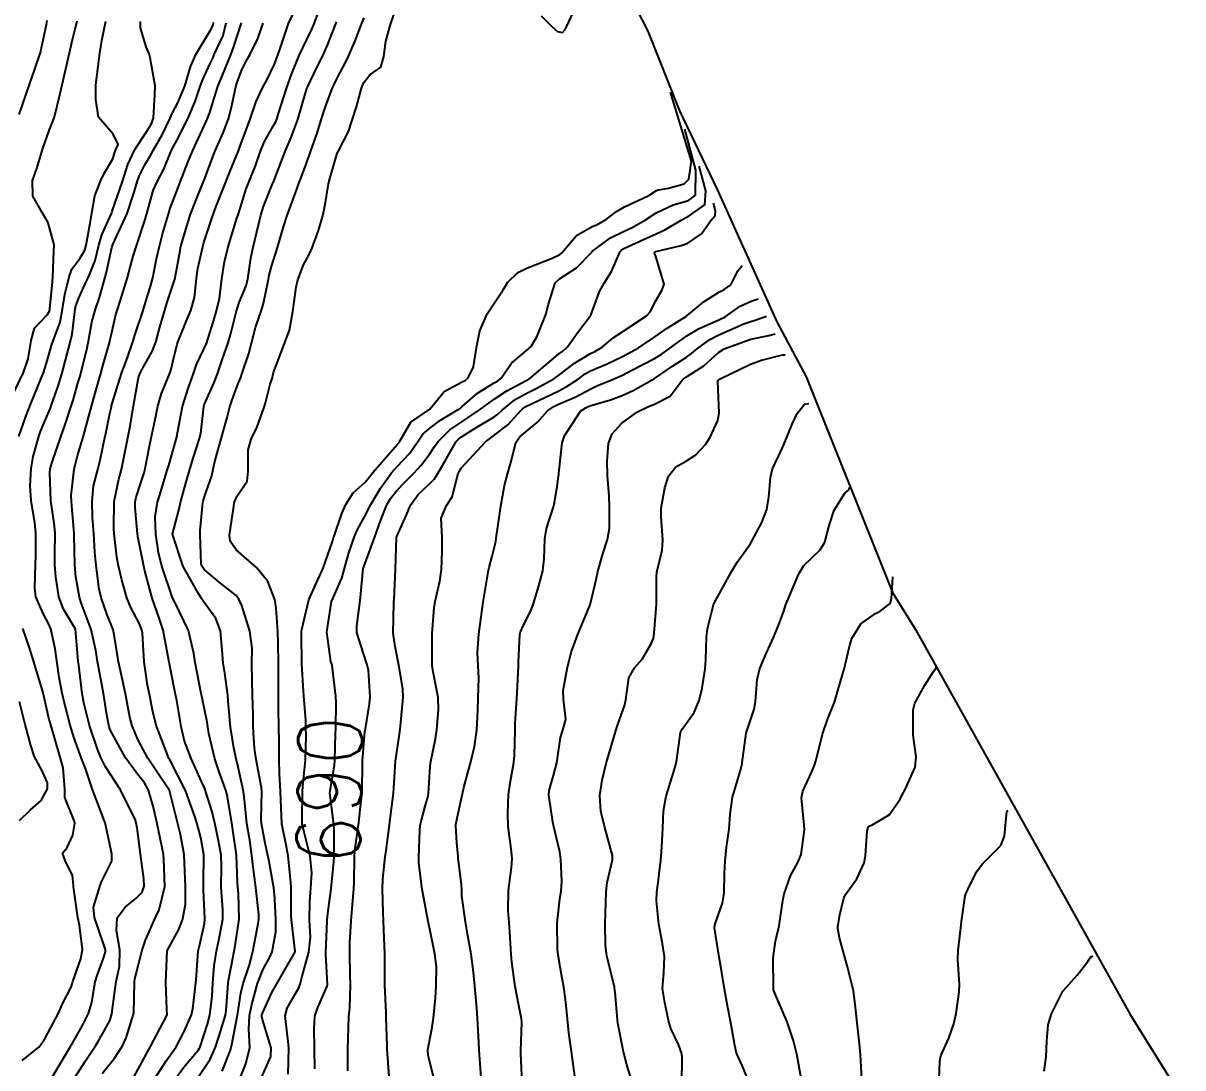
# Model space of a CAD drawing. Header units: metres. Extents: x 292545 to 299085, y 7450245 to 7463078.
# Drawn here: x 296544.6 to 296617.1, y 7454779.6 to 7454844.9 of the extents above; entities that cross this region are included whole.
import ezdxf
from ezdxf.enums import TextEntityAlignment as Align

# ---------------------------------------------------------------- set-up
doc = ezdxf.new("R2010")
doc.units = ezdxf.units.M
for name, color, linetype in [('Area', 45, 'Continuous'), ('Cotas', 45, 'Continuous'), ('Curvas de Nivel 1m', 11, 'Continuous'), ('Curvas de Nivel 5m', 15, 'Continuous')]:
    doc.layers.add(name, color=color, linetype=linetype)
doc.styles.add('Style-STANDARD', font='STANDARD.shx')

msp = doc.modelspace()

# ---------------------------------------------------------------- linework, layer by layer
at = {"layer": 'Area'}
msp.add_polyline3d([(296579.989, 7454851.575, 688.009), (296583.689, 7454844.406, 688.139), (296585.657, 7454839.422, 688.249), (296588.02, 7454834.519, 690.219), (296591.745, 7454826.245, 696.919), (296593.587, 7454822.817, 697.509), (296598.973, 7454809.339, 706.219), (296600.41, 7454807.028, 708.799), (296613.844, 7454782.974, 708.139), (296617.124, 7454777.693, 705.589)], dxfattribs=at)
at = {"layer": 'Curvas de Nivel 1m', "flags": 128}
for points, elevation in [([(296559.565, 7454779.072), (296560.13, 7454780.349), (296560.137, 7454780.895), (296559.611, 7454782.661), (296559.559, 7454782.848), (296559.558, 7454782.901), (296559.569, 7454782.945), (296559.616, 7454783.095), (296560.189, 7454784.34), (296560.492, 7454784.892), (296560.922, 7454785.616), (296561.634, 7454786.88), (296561.635, 7454786.909), (296561.416, 7454788.883), (296561.401, 7454789.169), (296561.399, 7454790.883), (296561.38, 7454791.22), (296561.215, 7454792.885), (296561.082, 7454793.548), (296560.804, 7454794.89), (296560.761, 7454795.902), (296560.736, 7454796.89), (296560.655, 7454798.031), (296560.644, 7454798.892), (296560.643, 7454800.069), (296560.622, 7454800.892), (296560.605, 7454802.133), (296560.599, 7454802.893), (296560.6, 7454804.159), (296560.592, 7454804.893), (296560.585, 7454806.2), (296560.565, 7454806.893), (296560.456, 7454808.356), (296560.378, 7454808.895), (296559.94, 7454810.021), (296559.221, 7454810.907), (296557.964, 7454812.004), (296557.582, 7454812.539), (296557.532, 7454812.927), (296557.807, 7454814.739), (296557.84, 7454814.922), (296557.873, 7454815.043), (296557.999, 7454815.332), (296558.642, 7454816.285), (296558.699, 7454816.913), (296558.707, 7454818.242), (296558.898, 7454818.911), (296559.267, 7454819.692), (296559.707, 7454820.904), (296559.783, 7454821.187), (296560.085, 7454822.354), (296560.221, 7454822.769), (296560.245, 7454822.898), (296560.279, 7454823.081), (296560.973, 7454824.887), (296561.281, 7454825.727), (296561.488, 7454826.88), (296561.696, 7454828.415), (296561.81, 7454828.875), (296562.172, 7454829.812), (296562.547, 7454830.499), (296562.71, 7454830.865), (296563.106, 7454831.955), (296563.363, 7454832.858), (296563.512, 7454833.565), (296563.728, 7454834.855), (296563.822, 7454835.269), (296564.251, 7454836.707), (296564.288, 7454836.814), (296564.316, 7454836.849), (296564.98, 7454838.135), (296565.214, 7454838.841), (296565.466, 7454839.664), (296565.796, 7454840.835), (296565.938, 7454841.204), (296566.316, 7454841.67), (296566.995, 7454842.148), (296567.191, 7454842.817), (296567.304, 7454843.777), (296567.61, 7454844.811), (296568.221, 7454846.652)], 688), ([(296554.144, 7454778.964), (296554.759, 7454779.781), (296555.591, 7454780.769), (296555.668, 7454780.874), (296555.699, 7454780.949), (296556.172, 7454782.38), (296556.305, 7454782.943), (296556.445, 7454784.128), (296556.497, 7454784.941), (296556.581, 7454786.013), (296556.718, 7454786.939), (296556.887, 7454787.722), (296557.114, 7454788.936), (296557.124, 7454789.503), (296557.022, 7454790.937), (296557.037, 7454792.242), (296557.021, 7454792.931), (296556.861, 7454793.818), (296556.613, 7454794.937), (296556.455, 7454795.625), (296556.045, 7454796.946), (296555.972, 7454797.134), (296555.789, 7454797.536), (296555.145, 7454798.957), (296554.733, 7454800.047), (296554.508, 7454800.963), (296554.236, 7454802.579), (296554.166, 7454802.967), (296553.868, 7454804.443), (296553.779, 7454804.878), (296553.767, 7454804.972), (296553.751, 7454805.095), (296553.4, 7454806.975), (296553.147, 7454807.741), (296552.695, 7454808.982), (296552.239, 7454810.697), (296552.175, 7454810.988), (296551.964, 7454812.103), (296551.818, 7454812.839), (296551.797, 7454812.993), (296551.639, 7454814.645), (296551.642, 7454814.995), (296551.702, 7454815.29), (296552.012, 7454816.247), (296552.195, 7454816.814), (296552.239, 7454816.988), (296552.543, 7454818.48), (296552.652, 7454818.984), (296552.899, 7454820.143), (296553.065, 7454820.98), (296553.281, 7454821.772), (296553.782, 7454822.973), (296553.869, 7454823.198), (296554.105, 7454824.173), (296554.257, 7454824.823), (296554.304, 7454824.968), (296554.829, 7454826.266), (296555.126, 7454826.96), (296555.352, 7454827.757), (296555.481, 7454828.957), (296555.56, 7454829.565), (296555.876, 7454830.953), (296555.94, 7454831.199), (296556.199, 7454832.015), (296556.508, 7454832.946), (296556.677, 7454833.403), (296557.281, 7454834.934), (296557.553, 7454835.617), (296558.091, 7454836.922), (296558.142, 7454837.043), (296558.268, 7454837.409), (296558.684, 7454838.508), (296558.836, 7454838.914), (296559.206, 7454839.999), (296559.622, 7454840.907), (296559.866, 7454841.348), (296560.324, 7454842.292), (296560.493, 7454842.735), (296560.56, 7454842.897), (296560.692, 7454843.25), (296561.222, 7454844.887), (296562.003, 7454846.509)], 684), ([(296577.025, 7454845.365), (296577.685, 7454844.69), (296578.041, 7454844.375), (296578.349, 7454844.318), (296578.518, 7454844.511), (296578.596, 7454844.678), (296579.16, 7454845.877)], 688), ([(296558.165, 7454778.921), (296558.562, 7454779.894), (296558.8, 7454780.912), (296558.747, 7454782.055), (296558.797, 7454782.912), (296558.927, 7454783.607), (296559.282, 7454784.905), (296559.652, 7454785.814), (296560.038, 7454786.517), (296560.208, 7454786.895), (296560.437, 7454788.131), (296560.435, 7454788.892), (296560.378, 7454790.218), (296560.318, 7454790.894), (296559.991, 7454792.636), (296559.937, 7454792.898), (296559.746, 7454793.774), (296559.531, 7454794.902), (296559.512, 7454795.156), (296559.567, 7454796.902), (296559.548, 7454797.14), (296559.21, 7454798.906), (296559.106, 7454799.614), (296559.025, 7454800.908), (296559.009, 7454801.74), (296558.98, 7454802.909), (296558.947, 7454803.824), (296558.941, 7454804.909), (296558.946, 7454805.85), (296558.81, 7454806.911), (296558.317, 7454808.518), (296558.131, 7454808.918), (296557.927, 7454809.16), (296556.886, 7454809.989), (296555.95, 7454810.779), (296555.826, 7454810.951), (296555.774, 7454811.132), (296555.702, 7454812.953), (296555.713, 7454813.215), (296555.875, 7454814.951), (296555.894, 7454815.051), (296556, 7454815.402), (296556.405, 7454816.556), (296556.499, 7454816.943), (296556.617, 7454817.529), (296557.021, 7454818.935), (296557.4, 7454820.274), (296557.564, 7454820.927), (296557.683, 7454821.311), (296558.085, 7454822.387), (296558.237, 7454822.772), (296558.296, 7454822.918), (296558.757, 7454824.263), (296558.914, 7454824.912), (296559.158, 7454825.88), (296559.521, 7454826.906), (296559.67, 7454827.383), (296559.967, 7454828.902), (296559.999, 7454829.067), (296560.171, 7454829.705), (296560.538, 7454830.895), (296560.923, 7454832.168), (296561.153, 7454832.886), (296561.656, 7454834.307), (296561.872, 7454834.875), (296562.243, 7454835.872), (296562.51, 7454836.608), (296562.601, 7454836.867), (296563.039, 7454838.095), (296563.272, 7454838.86), (296563.519, 7454839.63), (296563.981, 7454840.853), (296564.081, 7454841.078), (296564.313, 7454841.552), (296564.765, 7454842.407), (296564.982, 7454842.844), (296565.392, 7454843.79), (296565.781, 7454844.836), (296565.952, 7454845.239)], 687), ([(296544.081, 7454821.876), (296544.671, 7454823.081), (296544.951, 7454823.927), (296545.148, 7454825.074), (296545.355, 7454825.841), (296546.137, 7454826.671), (296546.285, 7454826.915), (296546.315, 7454827.058), (296546.466, 7454828.75), (296546.488, 7454829.057), (296546.567, 7454830.668), (296546.584, 7454831.056), (296546.203, 7454832.429), (296545.824, 7454833.066), (296545.236, 7454834.088), (296545.216, 7454835.075), (296545.487, 7454835.829), (296545.876, 7454837.066), (296546.274, 7454838.186), (296546.525, 7454838.813), (296546.591, 7454839.057), (296546.931, 7454840.42), (296547.08, 7454841.052), (296547.316, 7454842.052), (296547.548, 7454843.048), (296547.686, 7454843.7), (296548.019, 7454845.043)], 677), ([(296544.37, 7454819.087), (296544.809, 7454820.336), (296545.098, 7454821.075), (296545.797, 7454822.772), (296545.908, 7454823.063), (296546.099, 7454823.655), (296546.411, 7454824.756), (296546.514, 7454825.056), (296546.95, 7454826.233), (296547.101, 7454827.05), (296547.242, 7454827.959), (296547.509, 7454829.047), (296547.681, 7454829.531), (296548.174, 7454830.193), (296548.492, 7454830.724), (296548.579, 7454831.036), (296548.838, 7454832.399), (296548.943, 7454833.033), (296549.131, 7454834.124), (296549.476, 7454835.028), (296549.715, 7454835.551), (296550.254, 7454836.428), (296550.382, 7454836.897), (296550.431, 7454837.017), (296550.581, 7454837.33), (296550.272, 7454837.96), (296549.354, 7454839.029), (296549.184, 7454840.142), (296549.192, 7454841.031), (296549.305, 7454842.043), (296549.432, 7454843.029), (296549.556, 7454843.813), (296549.806, 7454845.025)], 678), ([(296544.391, 7454839.196), (296545.03, 7454841.079), (296545.368, 7454842.023), (296545.717, 7454843.069), (296546.096, 7454844.81), (296546.15, 7454845.063)], 676), ([(296546.445, 7454779.057), (296547.592, 7454780.97), (296547.621, 7454781.011), (296547.639, 7454781.04), (296548.356, 7454782.282), (296548.721, 7454783.029), (296548.924, 7454783.726), (296549.15, 7454785.025), (296549.258, 7454785.412), (296549.658, 7454786.502), (296549.784, 7454786.896), (296549.783, 7454787.019), (296549.667, 7454787.383), (296549.093, 7454789.026), (296549.041, 7454789.678), (296549.457, 7454791.023), (296549.523, 7454791.214), (296549.719, 7454791.629), (296550.184, 7454792.56), (296550.182, 7454793.016), (296549.762, 7454794.94), (296549.743, 7454795.02), (296549.731, 7454795.053), (296548.981, 7454797.028), (296548.553, 7454798.274), (296548.273, 7454799.035), (296547.821, 7454800.243), (296547.576, 7454801.044), (296547.227, 7454802.429), (296547.089, 7454803.051), (296546.891, 7454804.031), (296546.745, 7454805.057), (296546.645, 7454805.813), (296546.367, 7454807.063), (296546.234, 7454807.393), (296545.912, 7454807.986), (296545.437, 7454809.075), (296545.377, 7454809.63), (296545.411, 7454811.075), (296545.426, 7454811.608), (296545.438, 7454813.075), (296545.362, 7454813.693), (296545.136, 7454815.079), (296545.083, 7454816.003), (296545.135, 7454817.079), (296545.268, 7454817.84), (296545.616, 7454819.074), (296545.729, 7454819.392), (296546.06, 7454820.18), (296546.324, 7454820.802), (296546.42, 7454821.057), (296546.851, 7454822.286), (296547.089, 7454823.05), (296547.298, 7454823.851), (296547.61, 7454825.045), (296547.699, 7454825.464), (296547.896, 7454827.042), (296547.934, 7454827.253), (296548.15, 7454827.789), (296548.546, 7454828.649), (296548.716, 7454829.034), (296549.133, 7454830.071), (296549.381, 7454831.028), (296549.551, 7454831.668), (296550.154, 7454833.021), (296550.174, 7454833.06), (296550.214, 7454833.155), (296550.857, 7454835.011), (296551.185, 7454836.07), (296551.62, 7454837), (296552.273, 7454837.996), (296552.664, 7454838.602), (296552.778, 7454838.985), (296552.861, 7454840.42), (296552.886, 7454840.984), (296552.585, 7454842.732), (296552.52, 7454842.988), (296552.337, 7454843.417), (296551.969, 7454844.616), (296551.979, 7454844.996)], 679), ([(296549.576, 7454779.281), (296550.355, 7454780.242), (296550.852, 7454781.007), (296551.083, 7454781.521), (296551.542, 7454783.001), (296551.549, 7454783.065), (296551.598, 7454785), (296551.603, 7454785.041), (296551.646, 7454785.284), (296552.083, 7454786.994), (296552.29, 7454787.612), (296552.893, 7454788.982), (296553.15, 7454789.519), (296553.504, 7454790.973), (296553.442, 7454792.686), (296553.403, 7454792.975), (296553.339, 7454793.376), (296553.001, 7454794.981), (296552.769, 7454795.981), (296552.471, 7454796.99), (296552.234, 7454797.44), (296551.793, 7454797.987), (296551.034, 7454799.008), (296550.084, 7454800.762), (296549.992, 7454801.018), (296549.841, 7454801.818), (296549.67, 7454803.022), (296549.627, 7454803.251), (296549.294, 7454805.026), (296549.193, 7454805.717), (296548.902, 7454807.03), (296548.267, 7454808.689), (296548.154, 7454809.038), (296547.942, 7454810.31), (296547.875, 7454811.041), (296547.83, 7454812.9), (296547.823, 7454813.042), (296547.69, 7454814.745), (296547.659, 7454815.045), (296547.652, 7454815.391), (296547.831, 7454817.043), (296548.031, 7454817.878), (296548.309, 7454818.768), (296548.388, 7454819.037), (296548.752, 7454820.344), (296548.932, 7454821.031), (296549.179, 7454821.932), (296549.498, 7454823.026), (296549.626, 7454823.496), (296550.055, 7454825.021), (296550.069, 7454825.065), (296550.117, 7454825.309), (296550.443, 7454826.711), (296550.536, 7454827.014), (296550.734, 7454827.597), (296551.156, 7454829.005), (296551.512, 7454830.336), (296551.718, 7454830.997), (296552.205, 7454832.442), (296552.336, 7454832.863), (296552.375, 7454832.988), (296552.773, 7454834.439), (296553.012, 7454834.982), (296553.438, 7454835.786), (296553.92, 7454836.973), (296554.034, 7454837.204), (296554.269, 7454837.619), (296554.962, 7454838.96), (296555.409, 7454840.068), (296555.714, 7454840.949), (296555.873, 7454841.383), (296556.324, 7454842.372), (296556.507, 7454842.762), (296556.59, 7454842.937), (296557.142, 7454844.135), (296557.338, 7454844.93)], 681), ([(296551.574, 7454779.094), (296552.598, 7454780.985), (296553.612, 7454782.904), (296553.634, 7454782.949), (296553.639, 7454782.97), (296553.618, 7454783.302), (296553.552, 7454784.971), (296553.642, 7454786.949), (296553.649, 7454786.97), (296553.663, 7454787.003), (296554.364, 7454788.275), (296554.629, 7454788.961), (296554.791, 7454789.864), (296554.781, 7454790.959), (296554.737, 7454791.946), (296554.695, 7454792.96), (296554.486, 7454794.229), (296554.296, 7454794.965), (296553.783, 7454796.97), (296552.982, 7454798.169), (296552.435, 7454798.991), (296551.82, 7454800.111), (296551.447, 7454801.004), (296551.303, 7454801.541), (296551.028, 7454803.008), (296550.799, 7454804.075), (296550.61, 7454805.013), (296550.344, 7454806.567), (296550.263, 7454807.015), (296550.168, 7454807.278), (296549.911, 7454807.875), (296549.527, 7454809.024), (296549.402, 7454809.554), (296549.195, 7454811.028), (296549.126, 7454811.863), (296549.052, 7454813.029), (296548.982, 7454814.031), (296548.953, 7454815.03), (296549.043, 7454815.994), (296549.306, 7454817.027), (296549.46, 7454817.594), (296549.754, 7454819.023), (296549.805, 7454819.264), (296550.065, 7454820.518), (296550.155, 7454820.936), (296550.17, 7454821.019), (296550.199, 7454821.143), (296550.784, 7454823.01), (296551.18, 7454824.08), (296551.498, 7454824.999), (296551.642, 7454825.475), (296552.142, 7454826.946), (296552.152, 7454826.98), (296552.619, 7454828.524), (296552.741, 7454828.984), (296552.983, 7454830.174), (296553.156, 7454830.98), (296553.378, 7454831.795), (296553.72, 7454832.975), (296553.84, 7454833.35), (296554.227, 7454834.373), (296554.396, 7454834.804), (296554.458, 7454834.968), (296554.954, 7454836.261), (296555.239, 7454836.955), (296556.088, 7454838.75), (296556.17, 7454838.942), (296556.286, 7454839.248), (296556.68, 7454840.556), (296556.813, 7454840.935), (296557.242, 7454842.008), (296557.612, 7454842.927), (296557.81, 7454843.453), (296558.288, 7454844.921)], 682), ([(296552.869, 7454778.981), (296553.584, 7454780.089), (296553.963, 7454780.593), (296554.215, 7454780.964), (296554.689, 7454781.872), (296555.155, 7454782.955), (296555.246, 7454783.326), (296555.441, 7454784.952), (296555.458, 7454785.139), (296555.583, 7454786.951), (296555.597, 7454787.017), (296555.666, 7454787.256), (296555.975, 7454788.652), (296556.005, 7454788.947), (296555.914, 7454790.744), (296555.904, 7454790.948), (296555.906, 7454791.138), (296555.928, 7454792.947), (296555.749, 7454794.041), (296555.494, 7454794.953), (296555.378, 7454795.343), (296554.779, 7454796.96), (296553.802, 7454798.891), (296553.77, 7454798.938), (296553.751, 7454798.971), (296553.695, 7454799.081), (296552.973, 7454800.983), (296552.745, 7454801.889), (296552.538, 7454802.99), (296552.422, 7454803.555), (296552.209, 7454804.995), (296552.102, 7454806.786), (296552.062, 7454806.988), (296551.907, 7454807.371), (296551.356, 7454808.437), (296551.126, 7454809.002), (296550.815, 7454810.131), (296550.6, 7454811.01), (296550.497, 7454811.551), (296550.336, 7454813.015), (296550.308, 7454813.347), (296550.338, 7454815.015), (296550.615, 7454816.409), (296550.781, 7454817.009), (296550.979, 7454817.952), (296551.182, 7454819.003), (296551.324, 7454819.73), (296551.548, 7454820.998), (296551.859, 7454822.762), (296551.925, 7454822.993), (296552.096, 7454823.333), (296552.708, 7454824.383), (296552.929, 7454824.982), (296553.19, 7454825.917), (296553.502, 7454826.976), (296553.652, 7454827.47), (296554.136, 7454828.97), (296554.139, 7454828.995), (296554.164, 7454829.121), (296554.445, 7454830.702), (296554.506, 7454830.967), (296554.889, 7454832.277), (296555.107, 7454832.961), (296555.409, 7454833.77), (296555.898, 7454834.953), (296555.994, 7454835.195), (296556.247, 7454835.892), (296556.532, 7454836.664), (296556.645, 7454836.936), (296557.148, 7454838.057), (296557.47, 7454838.928), (296557.642, 7454839.574), (296557.925, 7454840.924), (296558.011, 7454841.219), (296558.319, 7454841.992), (296558.632, 7454842.613), (296558.815, 7454842.915), (296559.314, 7454843.94), (296559.651, 7454844.907)], 683), ([(296557.082, 7454779.431), (296557.591, 7454780.748), (296557.646, 7454780.929), (296557.661, 7454780.997), (296558.037, 7454782.924), (296558.243, 7454784.311), (296558.389, 7454784.919), (296558.765, 7454786.025), (296558.994, 7454786.91), (296559.315, 7454788.541), (296559.362, 7454788.905), (296559.364, 7454789.228), (296559.193, 7454790.908), (296559.011, 7454792.196), (296558.929, 7454792.908), (296558.799, 7454793.858), (296558.622, 7454794.911), (296558.492, 7454796.196), (296558.412, 7454796.914), (296558.012, 7454798.707), (296557.964, 7454798.918), (296557.814, 7454799.639), (296557.603, 7454800.923), (296557.465, 7454802.541), (296557.43, 7454802.926), (296557.238, 7454804.3), (296557.152, 7454804.931), (296557.088, 7454805.728), (296556.967, 7454806.934), (296556.674, 7454807.702), (296555.921, 7454808.767), (296555.798, 7454808.951), (296555.549, 7454809.334), (296554.645, 7454810.963), (296553.973, 7454812.97), (296554.386, 7454814.569), (296554.484, 7454814.965), (296554.813, 7454816.16), (296555.037, 7454816.96), (296555.263, 7454817.725), (296555.673, 7454818.954), (296555.74, 7454819.259), (296555.94, 7454820.951), (296555.963, 7454821.053), (296556.068, 7454821.298), (296556.577, 7454822.452), (296556.758, 7454822.94), (296557.098, 7454823.93), (296557.457, 7454824.93), (296557.61, 7454825.438), (296557.969, 7454826.923), (296558.148, 7454827.456), (296558.58, 7454828.495), (296558.679, 7454828.915), (296558.862, 7454830.227), (296559.008, 7454830.912), (296559.248, 7454831.859), (296559.502, 7454832.907), (296559.67, 7454833.454), (296560.232, 7454834.857), (296560.248, 7454834.9), (296560.26, 7454834.927), (296561.022, 7454836.888), (296561.398, 7454837.751), (296561.807, 7454838.877), (296562.3, 7454840.603), (296562.362, 7454840.81), (296562.387, 7454840.869), (296563.019, 7454842.167), (296563.365, 7454842.86), (296563.671, 7454843.525), (296564.178, 7454844.852), (296564.225, 7454844.981)], 686), ([(296561.207, 7454779.245), (296561.247, 7454780.883), (296561.201, 7454781.28), (296561.027, 7454782.886), (296561.143, 7454783.362), (296561.633, 7454784.235), (296561.879, 7454784.636), (296561.965, 7454784.875), (296562.06, 7454785.287), (296562.505, 7454786.867), (296562.603, 7454787.797), (296562.546, 7454788.867), (296562.554, 7454790.013), (296562.628, 7454790.866), (296562.688, 7454791.831), (296562.583, 7454792.867), (296562.177, 7454794.453), (296562.088, 7454794.875), (296562.071, 7454795.18), (296562.097, 7454796.875), (296562.126, 7454797.215), (296562.299, 7454798.873), (296562.321, 7454800.377), (296562.318, 7454800.873), (296562.306, 7454801.342), (296562.188, 7454802.875), (296562.158, 7454803.178), (296562.052, 7454804.877), (296562.046, 7454806.733), (296562.048, 7454806.878), (296562.057, 7454807.03), (296562.492, 7454808.871), (296562.939, 7454809.864), (296563.396, 7454810.858), (296563.97, 7454812.527), (296564.049, 7454812.773), (296564.072, 7454812.849), (296564.563, 7454814.269), (296564.802, 7454814.842), (296565.27, 7454815.572), (296566.014, 7454816.227), (296566.291, 7454816.553), (296566.49, 7454816.823), (296568.041, 7454818.596), (296568.135, 7454818.706), (296568.191, 7454818.799), (296568.862, 7454819.985), (296570.063, 7454820.78), (296570.955, 7454821.896), (296572.089, 7454822.498), (296572.262, 7454822.586), (296572.457, 7454822.755), (296572.78, 7454823.43), (296572.996, 7454824.747), (296573.189, 7454825.682), (296573.65, 7454826.737), (296574.151, 7454827.503), (296574.634, 7454828.247), (296574.927, 7454828.722), (296575.555, 7454829.33), (296576.172, 7454829.613), (296577.715, 7454830.224), (296578.181, 7454830.46), (296578.31, 7454830.55), (296578.42, 7454830.678), (296579.226, 7454831.641), (296580.206, 7454832.192), (296580.532, 7454832.333), (296581.102, 7454832.651), (296581.733, 7454833.13), (296582.221, 7454833.419), (296583.75, 7454834.139), (296584.231, 7454834.442), (296584.356, 7454834.485), (296584.984, 7454834.602), (296585.966, 7454834.862), (296586.239, 7454835.155), (296586.406, 7454836.277), (296585.113, 7454840.58)], 689), ([(296564.944, 7454779.465), (296564.945, 7454780.836), (296564.953, 7454781.482), (296565.006, 7454782.836), (296565.06, 7454783.397), (296565.101, 7454784.835), (296565.083, 7454785.401), (296565.051, 7454786.836), (296565.06, 7454787.445), (296565.143, 7454788.835), (296565.183, 7454789.342), (296565.309, 7454790.834), (296565.329, 7454791.222), (296565.347, 7454792.834), (296565.372, 7454793.2), (296565.602, 7454794.832), (296565.619, 7454794.977), (296565.778, 7454796.343), (296565.836, 7454796.776), (296565.837, 7454796.829), (296565.842, 7454798.79), (296565.845, 7454798.83), (296566.007, 7454800.652), (296566.03, 7454800.828), (296566.297, 7454802.377), (296566.324, 7454802.825), (296566.217, 7454804.479), (296566.146, 7454804.827), (296565.884, 7454805.594), (296565.494, 7454806.834), (296565.493, 7454807.248), (296565.712, 7454808.832), (296565.736, 7454809.022), (296565.896, 7454810.831), (296565.908, 7454810.876), (296565.955, 7454811.005), (296566.631, 7454812.82), (296566.975, 7454813.807), (296567.38, 7454814.809), (296567.603, 7454815.202), (296568.007, 7454815.709), (296568.546, 7454816.264), (296569.061, 7454816.79), (296569.516, 7454817.297), (296570.035, 7454817.979), (296570.355, 7454818.462), (296570.58, 7454818.775), (296571.317, 7454819.5), (296572.055, 7454819.992), (296573.171, 7454820.743), (296573.677, 7454821.128), (296574.073, 7454821.418), (296574.872, 7454821.931), (296576.091, 7454822.575), (296576.184, 7454822.617), (296576.319, 7454822.707), (296578.108, 7454824.226), (296578.369, 7454824.418), (296578.665, 7454824.674), (296579.259, 7454825.531), (296580.133, 7454826.66), (296580.67, 7454828.14), (296580.947, 7454828.652), (296581.42, 7454829.398), (296581.953, 7454830.642), (296582.062, 7454830.764), (296582.186, 7454830.829), (296583.419, 7454831.397), (296584.2, 7454831.748), (296584.796, 7454832.012), (296585.76, 7454832.595), (296586.054, 7454832.752), (296586.215, 7454832.829), (296587.243, 7454833.559), (296587.304, 7454834.434), (296586.903, 7454835.96)], 691), ([(296567.534, 7454778.84), (296567.398, 7454780.812), (296567.386, 7454781.022), (296567.333, 7454782.813), (296567.321, 7454783.109), (296567.254, 7454784.814), (296567.247, 7454785.214), (296567.244, 7454786.814), (296567.236, 7454787.246), (296567.167, 7454788.815), (296567.153, 7454789.353), (296567.105, 7454790.816), (296567.115, 7454791.42), (296567.275, 7454792.815), (296567.332, 7454793.221), (296567.54, 7454794.812), (296567.564, 7454795.003), (296567.783, 7454796.81), (296567.916, 7454798.808), (296568.154, 7454800.479), (296568.198, 7454800.805), (296568.247, 7454801.214), (296568.398, 7454802.802), (296568.374, 7454803.318), (296568.129, 7454804.806), (296567.89, 7454805.953), (296567.771, 7454806.802), (296567.803, 7454808.683), (296567.814, 7454808.802), (296567.822, 7454808.904), (296567.924, 7454810.8), (296567.973, 7454812.8), (296568.595, 7454814.186), (296568.845, 7454814.791), (296569.333, 7454815.456), (296570.013, 7454816.096), (296570.35, 7454816.445), (296570.558, 7454816.775), (296571.093, 7454817.709), (296571.701, 7454818.763), (296571.864, 7454818.942), (296572.046, 7454819.07), (296572.896, 7454819.592), (296574.058, 7454820.282), (296574.313, 7454820.475), (296574.572, 7454820.725), (296575.403, 7454821.387), (296576.079, 7454821.763), (296576.716, 7454822.071), (296577.816, 7454822.684), (296578.095, 7454822.882), (296579.104, 7454823.668), (296580.109, 7454824.257), (296580.383, 7454824.385), (296580.832, 7454824.653), (296581.527, 7454825.238), (296582.123, 7454825.643), (296583.596, 7454826.618), (296583.854, 7454826.897), (296584.146, 7454827.485), (296584.566, 7454828.197), (296584.709, 7454828.605), (296584.18, 7454830.322), (296584.104, 7454830.533), (296584.132, 7454830.611), (296584.16, 7454830.634), (296584.183, 7454830.64), (296585.779, 7454831.005), (296586.191, 7454831.152), (296587.036, 7454831.746), (296587.622, 7454832.576), (296587.901, 7454832.888), (296587.921, 7454833.169), (296587.793, 7454833.65)], 692), ([(296570.363, 7454778.772), (296569.95, 7454780.414), (296569.926, 7454780.777), (296570.2, 7454782.181), (296570.28, 7454782.773), (296570.406, 7454783.998), (296570.466, 7454784.772), (296570.473, 7454785.954), (296570.378, 7454786.773), (296570.036, 7454788.419), (296569.961, 7454788.777), (296569.703, 7454790.144), (296569.59, 7454790.782), (296569.367, 7454792.423), (296569.363, 7454792.786), (296569.438, 7454794.473), (296569.463, 7454794.784), (296569.51, 7454795.03), (296569.771, 7454795.981), (296569.948, 7454796.611), (296569.974, 7454796.778), (296570.082, 7454798.495), (296570.117, 7454798.777), (296570.407, 7454800.191), (296570.499, 7454800.773), (296570.61, 7454802.008), (296570.581, 7454802.773), (296570.266, 7454804.379), (296570.215, 7454804.777), (296570.2, 7454806.476), (296570.208, 7454806.777), (296570.324, 7454808.371), (296570.39, 7454808.775), (296570.678, 7454810.036), (296570.779, 7454810.772), (296570.828, 7454811.903), (296570.824, 7454812.771), (296570.772, 7454813.985), (296571.103, 7454814.769), (296571.448, 7454815.318), (296571.837, 7454816.762), (296571.886, 7454816.9), (296572.026, 7454817.109), (296573.53, 7454818.738), (296574.047, 7454819.122), (296574.952, 7454819.823), (296575.742, 7454820.713), (296575.911, 7454820.866), (296576.067, 7454820.954), (296577.254, 7454821.519), (296578.081, 7454821.921), (296578.583, 7454822.178), (296579.333, 7454822.668), (296579.77, 7454822.99), (296580.098, 7454823.173), (296581.134, 7454823.618), (296582.107, 7454824.07), (296583.108, 7454824.625), (296584.12, 7454825.308), (296584.884, 7454825.844), (296586.095, 7454826.59), (296586.119, 7454826.605), (296586.133, 7454826.624), (296587.204, 7454827.522), (296588.156, 7454828.126), (296588.452, 7454828.272), (296588.884, 7454828.559), (296589.301, 7454829.423), (296589.573, 7454829.76)], 693), ([(296573.267, 7454779.044), (296573.149, 7454780.744), (296573.12, 7454781.222), (296573.031, 7454782.746), (296572.996, 7454783.372), (296572.872, 7454784.748), (296572.781, 7454785.619), (296572.641, 7454786.75), (296572.413, 7454788.015), (296572.288, 7454788.754), (296572.07, 7454790.394), (296572.05, 7454790.757), (296572.034, 7454791.073), (296571.834, 7454792.758), (296571.821, 7454792.846), (296571.742, 7454793.706), (296571.675, 7454794.761), (296571.681, 7454794.834), (296571.76, 7454795.231), (296572.043, 7454796.492), (296572.093, 7454796.755), (296572.189, 7454797.156), (296572.633, 7454798.748), (296572.854, 7454799.708), (296572.993, 7454800.743), (296573.059, 7454801.956), (296573.091, 7454802.741), (296573.12, 7454803.995), (296573.08, 7454804.742), (296573.04, 7454805.588), (296573.121, 7454806.742), (296573.311, 7454808.133), (296573.389, 7454808.738), (296573.682, 7454810.476), (296573.733, 7454810.733), (296573.772, 7454810.907), (296573.956, 7454811.609), (296574.176, 7454812.522), (296574.213, 7454812.728), (296574.43, 7454814.284), (296574.5, 7454814.725), (296574.72, 7454816.015), (296574.919, 7454816.721), (296575.156, 7454817.594), (296575.442, 7454818.716), (296575.691, 7454819.069), (296576.05, 7454819.369), (296576.79, 7454819.968), (296577.434, 7454820.696), (296577.805, 7454820.955), (296578.069, 7454821.072), (296579.178, 7454821.568), (296580.084, 7454822.04), (296580.504, 7454822.239), (296581.478, 7454822.646), (296581.907, 7454822.83), (296582.096, 7454822.92), (296582.688, 7454823.221), (296584.106, 7454823.956), (296584.51, 7454824.205), (296585.065, 7454824.6), (296585.668, 7454825.044), (296586.121, 7454825.364), (296586.885, 7454825.822), (296588.131, 7454826.364), (296588.519, 7454826.564), (296589.465, 7454827.228), (296590.148, 7454827.543), (296590.573, 7454827.69)], 694), ([(296579.123, 7454779.113), (296578.909, 7454780.67), (296578.754, 7454781.822), (296578.672, 7454782.674), (296578.569, 7454783.735), (296578.441, 7454784.678), (296578.316, 7454785.347), (296578.075, 7454786.684), (296578.031, 7454787.049), (296578.027, 7454788.685), (296578.195, 7454790.194), (296578.267, 7454790.682), (296578.312, 7454791.274), (296578.257, 7454792.682), (296578.186, 7454793.132), (296577.817, 7454794.689), (296577.757, 7454794.99), (296577.492, 7454796.693), (296577.51, 7454796.968), (296577.795, 7454797.897), (296577.989, 7454798.687), (296578.236, 7454800.275), (296578.35, 7454800.682), (296578.554, 7454801.393), (296578.407, 7454802.682), (296578.386, 7454803.21), (296578.657, 7454804.678), (296578.92, 7454805.642), (296579.298, 7454806.669), (296579.918, 7454808.161), (296580.057, 7454808.523), (296580.101, 7454808.658), (296580.454, 7454810.139), (296580.565, 7454810.654), (296580.867, 7454811.743), (296581.169, 7454812.648), (296581.28, 7454813.347), (296581.295, 7454814.647), (296581.269, 7454815.382), (296581.16, 7454816.649), (296581.142, 7454817.539), (296581.236, 7454818.648), (296581.453, 7454819.242), (296582.056, 7454819.912), (296583.032, 7454820.625), (296583.721, 7454820.963), (296584.07, 7454821.086), (296585.085, 7454821.593), (296585.836, 7454822.593), (296585.962, 7454822.724), (296586.095, 7454822.803), (296587.178, 7454823.503), (296588.111, 7454824.331), (296588.453, 7454824.565), (296590.119, 7454825.159), (296591.251, 7454825.4), (296591.643, 7454825.5)], 696), ([(296582.743, 7454778.628), (296582.373, 7454779.84), (296582.156, 7454780.634), (296581.818, 7454782.431), (296581.796, 7454782.638), (296581.639, 7454784.354), (296581.609, 7454784.64), (296581.6, 7454784.684), (296581.117, 7454786.645), (296581.03, 7454787.286), (296581.018, 7454788.647), (296581.038, 7454789.301), (296581.076, 7454790.646), (296581.149, 7454791.215), (296581.483, 7454792.642), (296581.472, 7454792.906), (296581.002, 7454794.648), (296580.749, 7454795.669), (296580.676, 7454796.651), (296580.833, 7454797.609), (296581.084, 7454798.647), (296581.245, 7454799.212), (296581.663, 7454800.642), (296581.702, 7454800.773), (296581.838, 7454801.157), (296582.234, 7454802.251), (296582.301, 7454802.636), (296582.497, 7454804.003), (296582.86, 7454804.63), (296583.329, 7454805.178), (296583.896, 7454806.139), (296584.038, 7454806.481), (296584.061, 7454806.618), (296584.076, 7454806.789), (296584.23, 7454808.607), (296584.23, 7454810.317), (296584.258, 7454810.607), (296584.587, 7454811.981), (296584.625, 7454812.603), (296584.515, 7454814.077), (296584.527, 7454814.605), (296584.744, 7454815.871), (296584.974, 7454816.6), (296585.437, 7454817.188), (296586.032, 7454817.516), (296586.69, 7454817.93), (296587.281, 7454818.578), (296587.578, 7454819.044), (296588.058, 7454820.07), (296588.152, 7454820.569), (296588.085, 7454822.019), (296588.059, 7454822.57), (296588.074, 7454822.589), (296588.093, 7454822.605), (296588.201, 7454822.676), (296590.103, 7454823.595), (296590.781, 7454823.859), (296592.11, 7454824.187), (296592.273, 7454824.19)], 697), ([(296585.821, 7454778.587), (296585.831, 7454780.345), (296585.795, 7454780.588), (296585.598, 7454781.094), (296585.116, 7454782.105), (296584.982, 7454782.599), (296584.751, 7454783.73), (296584.604, 7454784.605), (296584.681, 7454785.571), (296584.731, 7454786.604), (296584.582, 7454787.516), (296584.366, 7454788.61), (296584.232, 7454790.085), (296584.255, 7454790.612), (296584.332, 7454791.224), (296584.491, 7454792.609), (296584.565, 7454793.431), (296584.616, 7454794.607), (296584.673, 7454795.702), (296584.823, 7454796.604), (296585.289, 7454798.089), (296585.44, 7454798.595), (296585.494, 7454798.909), (296585.719, 7454800.592), (296585.835, 7454800.808), (296586.574, 7454801.85), (296586.888, 7454802.58), (296587.086, 7454803.353), (296587.278, 7454804.576), (296587.31, 7454805.147), (296587.354, 7454806.575), (296587.417, 7454807.065), (296587.788, 7454808.571), (296587.824, 7454808.671), (296587.926, 7454808.867), (296588.883, 7454810.556), (296589.27, 7454811.233), (296589.968, 7454812.212), (296590.103, 7454812.406), (296590.181, 7454812.538), (296590.808, 7454813.708), (296591.121, 7454814.529), (296591.244, 7454815.288), (296591.348, 7454816.527), (296591.484, 7454817.062), (296592.039, 7454818.244), (296592.133, 7454818.427), (296592.17, 7454818.519), (296592.713, 7454819.857), (296593.023, 7454820.51), (296593.479, 7454821.099), (296593.753, 7454821.14)], 698), ([(296590.112, 7454778.542), (296589.581, 7454779.786), (296589.231, 7454780.554), (296589.115, 7454781.037), (296588.847, 7454782.558), (296588.66, 7454783.522), (296588.479, 7454784.562), (296588.24, 7454785.978), (296588.147, 7454786.565), (296587.857, 7454788.392), (296587.87, 7454788.568), (296588.347, 7454789.92), (296588.455, 7454790.563), (296588.475, 7454791.813), (296588.524, 7454792.562), (296588.611, 7454793.427), (296588.765, 7454794.555), (296588.84, 7454795.481), (296588.974, 7454796.552), (296589.473, 7454798.219), (296589.56, 7454798.544), (296589.823, 7454800.54), (296590.332, 7454802.049), (296590.411, 7454802.534), (296590.517, 7454803.883), (296590.67, 7454804.532), (296591.029, 7454805.385), (296591.547, 7454806.524), (296591.653, 7454806.775), (296591.912, 7454807.434), (296592.197, 7454808.24), (296592.299, 7454808.516), (296592.771, 7454809.676), (296593.13, 7454810.508), (296593.439, 7454811.017), (296593.958, 7454811.528), (296594.463, 7454811.995), (296594.742, 7454812.488), (296595.023, 7454813.524), (296595.331, 7454814.48), (296596.004, 7454815.532), (296596.242, 7454815.756), (296596.283, 7454815.91)], 699), ([(296544.572, 7454780.091), (296545.591, 7454780.918), (296545.733, 7454781.068), (296546.02, 7454781.486), (296546.856, 7454783.051), (296547.07, 7454783.599), (296547.638, 7454784.692), (296547.726, 7454784.955), (296547.751, 7454785.039), (296548.24, 7454786.452), (296548.341, 7454787.033), (296548.159, 7454788.555), (296548.066, 7454789.036), (296547.792, 7454790.959), (296547.784, 7454791.039), (296547.719, 7454791.648), (296547.275, 7454792.593), (296547.109, 7454793.049), (296547.385, 7454793.399), (296547.75, 7454794.184), (296547.865, 7454794.935), (296547.85, 7454795.039), (296547.765, 7454795.238), (296547.253, 7454796.523), (296547.241, 7454797.048), (296547.133, 7454798.387), (296546.958, 7454799.053), (296546.592, 7454800.288), (296546.363, 7454801.062), (296546.251, 7454801.478), (296545.888, 7454803.069), (296545.855, 7454803.21), (296545.29, 7454805.076), (296545.026, 7454805.944), (296544.618, 7454807.083)], 678), ([(296597.062, 7454778.964), (296596.975, 7454780.456), (296596.923, 7454781.133), (296596.764, 7454782.458), (296596.658, 7454783.424), (296596.532, 7454784.461), (296596.173, 7454785.947), (296596.02, 7454786.466), (296595.676, 7454787.759), (296595.562, 7454788.352), (296595.57, 7454788.472), (296595.586, 7454788.57), (296595.694, 7454789.199), (296595.933, 7454790.244), (296596.05, 7454790.467), (296596.742, 7454791.44), (296597.216, 7454792.455), (296597.3, 7454792.891), (296597.387, 7454794.454), (296597.484, 7454794.726), (296597.759, 7454794.849), (296598.765, 7454795.443), (296599.451, 7454796.433), (296599.553, 7454796.664), (296599.789, 7454797.08), (296600.39, 7454798.421), (296600.458, 7454799.069), (296600.264, 7454800.423), (296600.263, 7454802.008), (296600.379, 7454802.422), (296600.992, 7454803.541), (296601.541, 7454804.405), (296601.68, 7454804.598), (296601.705, 7454804.659), (296601.713, 7454804.74)], 701), ([(296544.418, 7454795.083), (296545.091, 7454795.755), (296545.776, 7454796.343), (296546.159, 7454797.064), (296546.162, 7454797.44), (296545.795, 7454798.285), (296545.344, 7454799.075), (296545.115, 7454799.775), (296544.774, 7454801.081), (296544.419, 7454802.513)], 677), ([(296601.865, 7454778.397), (296601.934, 7454780.05), (296602.009, 7454780.396), (296602.495, 7454781.5), (296602.818, 7454782.388), (296602.962, 7454783.044), (296603.14, 7454784.385), (296603.156, 7454784.869), (296603.068, 7454786.386), (296603.075, 7454786.979), (296603.252, 7454788.384), (296603.296, 7454788.777), (296603.529, 7454790.382), (296603.57, 7454790.516), (296603.71, 7454790.827), (296604.219, 7454791.882), (296604.577, 7454792.372), (296605.745, 7454793.54), (296605.976, 7454794.123), (296606.116, 7454795.664), (296606.203, 7454795.71)], 702), ([(296608.458, 7454779.443), (296608.588, 7454780.32), (296608.621, 7454781.301), (296608.699, 7454782.319), (296608.921, 7454783.016), (296609.566, 7454784.311), (296609.586, 7454784.358), (296609.635, 7454784.426), (296610.519, 7454785.428), (296611.186, 7454786.287), (296611.381, 7454786.569), (296611.493, 7454786.64)], 703)]:
    msp.add_lwpolyline(points, dxfattribs=dict(at, elevation=elevation))
at = {"layer": 'Curvas de Nivel 5m', "flags": 128}
for points, elevation in [([(296555.574, 7454779.059), (296556.339, 7454780.189), (296556.671, 7454780.939), (296556.898, 7454781.639), (296557.281, 7454782.933), (296557.328, 7454783.222), (296557.465, 7454784.932), (296557.486, 7454785.09), (296557.654, 7454786.051), (296557.825, 7454786.928), (296557.868, 7454787.13), (296558.137, 7454788.923), (296558.105, 7454790.526), (296558.054, 7454790.925), (296558.035, 7454791.244), (296557.973, 7454792.918), (296557.757, 7454794.501), (296557.681, 7454794.921), (296557.416, 7454796.562), (296557.327, 7454796.927), (296556.922, 7454798.061), (296556.622, 7454798.938), (296556.25, 7454800.521), (296556.18, 7454800.945), (296556.134, 7454801.243), (296555.85, 7454802.654), (296555.789, 7454802.951), (296555.768, 7454803.037), (296555.389, 7454804.955), (296555.303, 7454805.534), (296554.98, 7454806.959), (296554.107, 7454808.782), (296553.996, 7454808.969), (296553.925, 7454809.118), (296553.304, 7454810.976), (296553.106, 7454811.834), (296552.941, 7454812.98), (296552.901, 7454814.064), (296553.045, 7454814.979), (296553.267, 7454815.715), (296553.65, 7454816.974), (296553.736, 7454817.263), (296554.036, 7454818.311), (296554.185, 7454818.825), (296554.222, 7454818.968), (296554.513, 7454820.511), (296554.611, 7454820.965), (296554.956, 7454822.085), (296555.258, 7454822.958), (296555.484, 7454823.572), (296556.113, 7454824.922), (296556.126, 7454824.95), (296556.593, 7454826.486), (296556.732, 7454826.941), (296556.92, 7454827.708), (296557.068, 7454828.936), (296557.223, 7454829.984), (296557.465, 7454830.931), (296558.006, 7454832.72), (296558.072, 7454832.922), (296558.218, 7454833.378), (296558.589, 7454834.557), (296558.724, 7454834.915), (296559.162, 7454835.998), (296559.472, 7454836.908), (296559.7, 7454837.466), (296560.276, 7454838.468), (296560.432, 7454838.746), (296560.493, 7454838.897), (296560.58, 7454839.19), (296561.127, 7454840.888), (296561.434, 7454841.766), (296561.889, 7454842.877), (296562.343, 7454843.836), (296562.686, 7454844.531), (296562.831, 7454844.865), (296563.245, 7454845.981)], 685), ([(296547.878, 7454779.037), (296548.531, 7454780.083), (296549.157, 7454781.024), (296549.322, 7454781.297), (296549.6, 7454781.77), (296550.049, 7454782.575), (296550.188, 7454783.014), (296550.352, 7454784.293), (296550.454, 7454785.012), (296550.661, 7454786.001), (296550.685, 7454787.01), (296550.473, 7454788.214), (296550.524, 7454789.012), (296551.013, 7454789.687), (296551.701, 7454790.237), (296552.078, 7454790.624), (296552.196, 7454790.993), (296552.179, 7454791.455), (296551.973, 7454792.996), (296551.757, 7454794.635), (296551.692, 7454795.001), (296551.656, 7454795.109), (296550.732, 7454797.011), (296549.797, 7454798.455), (296549.497, 7454799.023), (296549.295, 7454799.541), (296548.796, 7454801.03), (296548.437, 7454802.445), (296548.338, 7454803.035), (296548.114, 7454804.803), (296548.086, 7454805.038), (296547.903, 7454807.04), (296547.162, 7454808.298), (296546.872, 7454809.056), (296546.685, 7454810.316), (296546.63, 7454811.06), (296546.611, 7454811.711), (296546.633, 7454813.06), (296546.58, 7454813.662), (296546.381, 7454815.064), (296546.301, 7454816.783), (296546.333, 7454817.065), (296546.446, 7454817.483), (296546.996, 7454819.056), (296547.275, 7454819.827), (296547.671, 7454821.044), (296547.766, 7454821.353), (296548.087, 7454822.468), (296548.217, 7454822.914), (296548.25, 7454823.038), (296548.623, 7454824.52), (296548.735, 7454825.034), (296548.943, 7454826.22), (296549.16, 7454827.03), (296549.407, 7454827.77), (296549.764, 7454829.024), (296549.844, 7454829.345), (296550.182, 7454830.893), (296550.215, 7454831.02), (296550.236, 7454831.072), (296551.132, 7454833.006), (296551.578, 7454834.351), (296551.76, 7454834.997), (296551.886, 7454835.347), (296552.249, 7454836.05), (296552.606, 7454836.638), (296552.797, 7454836.985), (296553.336, 7454837.916), (296553.837, 7454838.974), (296553.967, 7454839.292), (296554.292, 7454839.883), (296554.749, 7454840.963), (296555.104, 7454842.176), (296555.44, 7454842.953), (296556.348, 7454844.464), (296556.511, 7454844.778), (296556.539, 7454844.938)], 680), ([(296562.862, 7454779.572), (296562.847, 7454780.861), (296562.822, 7454782.079), (296562.867, 7454782.861), (296563.063, 7454783.417), (296563.641, 7454784.747), (296563.669, 7454784.823), (296563.671, 7454784.85), (296563.647, 7454785.228), (296563.562, 7454786.751), (296563.562, 7454786.852), (296563.637, 7454788.806), (296563.64, 7454788.851), (296563.639, 7454788.896), (296563.689, 7454789.279), (296563.878, 7454790.681), (296563.899, 7454790.848), (296564.06, 7454792.516), (296564.073, 7454792.847), (296564.073, 7454794.532), (296564.06, 7454794.847), (296563.804, 7454796.829), (296563.805, 7454796.85), (296564.092, 7454798.555), (296564.117, 7454798.847), (296564.173, 7454800.502), (296564.18, 7454800.847), (296564.203, 7454802.493), (296564.193, 7454802.847), (296563.952, 7454804.77), (296563.933, 7454804.849), (296563.876, 7454805.032), (296563.627, 7454806.854), (296563.922, 7454808.781), (296563.938, 7454808.835), (296563.947, 7454808.85), (296564.562, 7454810.226), (296564.733, 7454810.842), (296564.994, 7454811.808), (296565.359, 7454812.836), (296565.547, 7454813.265), (296565.985, 7454814.061), (296566.377, 7454814.824), (296566.969, 7454815.855), (296567.66, 7454816.805), (296568.027, 7454817.208), (296568.799, 7454818.029), (296569.321, 7454818.787), (296569.613, 7454819.218), (296570.051, 7454819.605), (296570.732, 7454820.098), (296571.826, 7454820.762), (296571.971, 7454820.855), (296572.066, 7454820.943), (296573.035, 7454821.789), (296574.088, 7454822.424), (296574.287, 7454822.531), (296574.517, 7454822.726), (296575.157, 7454823.665), (296576.11, 7454824.458), (296576.391, 7454824.706), (296576.759, 7454825.34), (296577.302, 7454826.692), (296577.486, 7454827.347), (296577.884, 7454828.684), (296578.165, 7454828.936), (296579.227, 7454829.615), (296580.182, 7454830.601), (296580.206, 7454830.637), (296580.231, 7454830.66), (296581.353, 7454831.491), (296582.202, 7454831.9), (296582.709, 7454832.129), (296583.547, 7454832.62), (296584.217, 7454833.045), (296585.273, 7454833.549), (296586.225, 7454833.833), (296586.655, 7454834.16), (296586.683, 7454835.708), (296586.003, 7454838.27)], 690), ([(296575.824, 7454778.707), (296575.75, 7454780.549), (296575.753, 7454780.708), (296575.813, 7454782.506), (296575.799, 7454782.708), (296575.625, 7454783.547), (296575.401, 7454784.714), (296575.176, 7454786.235), (296575.14, 7454786.718), (296575.068, 7454788.111), (296575.015, 7454788.72), (296574.946, 7454789.469), (296574.97, 7454790.721), (296575.164, 7454792.155), (296575.203, 7454792.715), (296575.134, 7454793.321), (296574.963, 7454794.718), (296574.938, 7454795.546), (296574.98, 7454796.718), (296575.077, 7454797.43), (296575.312, 7454798.715), (296575.359, 7454799.165), (296575.391, 7454800.714), (296575.403, 7454801.148), (296575.493, 7454802.714), (296575.512, 7454803.058), (296575.597, 7454804.713), (296575.608, 7454804.982), (296575.695, 7454806.712), (296575.728, 7454806.888), (296575.909, 7454807.292), (296576.393, 7454808.231), (296576.57, 7454808.704), (296576.878, 7454809.756), (296577.122, 7454810.698), (296577.209, 7454811.442), (296577.247, 7454812.697), (296577.347, 7454813.329), (296577.785, 7454814.692), (296577.83, 7454814.857), (296578.012, 7454815.955), (296578.11, 7454816.6), (296578.123, 7454816.689), (296578.131, 7454816.795), (296578.338, 7454818.686), (296578.477, 7454819.114), (296579.472, 7454820.669), (296579.829, 7454820.9), (296580.068, 7454820.991), (296581.345, 7454821.377), (296582.078, 7454821.637), (296582.766, 7454821.947), (296583.963, 7454822.612), (296584.094, 7454822.697), (296585.235, 7454823.466), (296586.107, 7454824.042), (296586.425, 7454824.271), (296586.793, 7454824.583), (296587.551, 7454825.144), (296588.122, 7454825.429), (296589.693, 7454826.111), (296590.13, 7454826.27), (296590.335, 7454826.334), (296591.103, 7454826.6)], 695), ([(296593.307, 7454778.763), (296592.989, 7454780.506), (296592.786, 7454781.323), (296592.401, 7454782.512), (296591.631, 7454784.297), (296591.562, 7454784.451), (296591.543, 7454784.521), (296591.533, 7454784.623), (296591.528, 7454786.522), (296591.673, 7454787.564), (296591.859, 7454788.341), (296591.891, 7454788.518), (296592.132, 7454790.091), (296592.213, 7454790.515), (296592.593, 7454791.643), (296593.078, 7454792.507), (296593.267, 7454792.975), (296593.473, 7454794.503), (296593.461, 7454794.799), (296593.281, 7454796.505), (296593.37, 7454796.921), (296593.796, 7454797.827), (296594.074, 7454798.496), (296594.199, 7454798.886), (296594.599, 7454800.488), (296594.923, 7454801.398), (296595.344, 7454802.478), (296595.871, 7454804.275), (296595.914, 7454804.428), (296595.927, 7454804.469), (296596.319, 7454806.043), (296596.446, 7454806.465), (296596.999, 7454807.372), (296597.919, 7454808.02), (296598.204, 7454808.163), (296598.823, 7454808.644), (296598.92, 7454808.945), (296598.993, 7454810.32)], 700)]:
    msp.add_lwpolyline(points, dxfattribs=dict(at, elevation=elevation))

# ---------------------------------------------------------------- texts
at = {"layer": 'Cotas', "style": 'Style-STANDARD'}
msp.add_text('690', height=4, rotation=89.08482, dxfattribs=at).set_placement((296563.781, 7454796.97, 690), align=Align.MIDDLE_CENTER)

doc.saveas('drawing.dxf')
